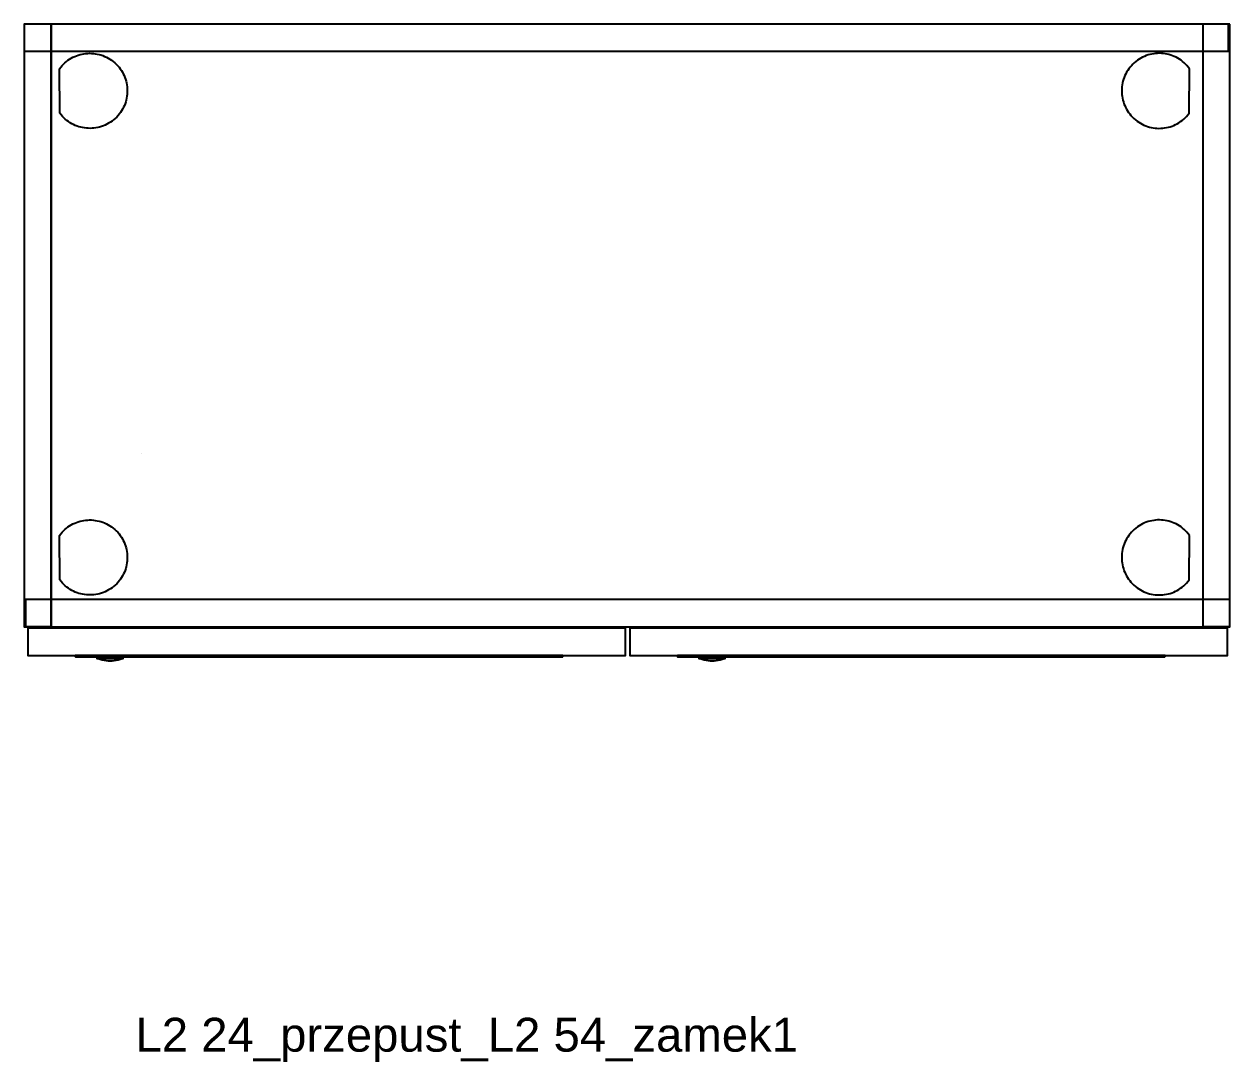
# Model space of a CAD drawing. Header units: millimetres. Extents: x 1075 to 13200, y 678 to 7235.
# Drawn here: x 9632 to 10433, y 867 to 1556 of the extents above; entities that cross this region are included whole.
import ezdxf

# ---------------------------------------------------------------- set-up
doc = ezdxf.new("R2010")
doc.units = ezdxf.units.MM
doc.styles.add('Arial', font='arial.ttf')

msp = doc.modelspace()

# ---------------------------------------------------------------- linework, layer by layer
at = {"color": 0}
for points in [[(10432.92, 1556.42), (9631.92, 1556.42), (9631.92, 1156.42), (10432.92, 1156.42)], [(9650.02, 1556.42), (9632.02, 1556.42), (9632.02, 1156.42), (9650.02, 1156.42)], [(10432.02, 1556.42), (9632.02, 1556.42), (9632.02, 1538.62), (10432.02, 1538.62)], [(9649.97, 1556.42), (9632.02, 1556.42), (9632.02, 1156.51), (9649.97, 1156.51)], [(10432.85, 1556.48), (10414.85, 1556.48), (10414.85, 1156.48), (10432.85, 1156.48)], [(10432.92, 1556.42), (10414.92, 1556.42), (10414.92, 1156.42), (10432.92, 1156.42)], [(9655.4, 1526.8), (9656.24, 1527.89), (9657.12, 1528.92), (9658.04, 1529.9), (9659.01, 1530.81), (9660.02, 1531.66), (9661.06, 1532.45), (9662.13, 1533.18), (9663.24, 1533.85), (9664.38, 1534.45), (9665.54, 1535), (9666.72, 1535.48), (9667.92, 1535.9), (9669.15, 1536.26), (9670.38, 1536.56), (9671.63, 1536.79), (9672.89, 1536.96), (9674.16, 1537.07), (9675.43, 1537.11), (9676.7, 1537.08), (9677.97, 1537), (9679.23, 1536.85), (9680.49, 1536.63), (9681.74, 1536.35), (9682.98, 1536), (9684.21, 1535.58), (9685.42, 1535.1), (9686.61, 1534.56), (9687.77, 1533.94), (9688.91, 1533.26), (9690.02, 1532.51), (9691.11, 1531.69), (9692.16, 1530.81), (9693.16, 1529.87), (9694.09, 1528.89), (9694.97, 1527.87), (9695.77, 1526.82), (9696.52, 1525.73), (9697.2, 1524.61), (9697.82, 1523.47), (9698.37, 1522.3), (9698.86, 1521.11), (9699.29, 1519.9), (9699.65, 1518.67), (9699.94, 1517.43), (9700.18, 1516.18), (9700.35, 1514.92), (9700.45, 1513.65), (9700.49, 1512.38), (9700.47, 1511.11), (9700.39, 1509.85), (9700.23, 1508.58), (9700.02, 1507.33), (9699.74, 1506.09), (9699.4, 1504.85), (9698.99, 1503.64), (9698.52, 1502.44), (9697.98, 1501.26), (9697.38, 1500.11), (9696.72, 1498.98), (9695.99, 1497.88), (9695.2, 1496.82), (9694.34, 1495.79), (9693.42, 1494.79), (9692.43, 1493.84), (9691.39, 1492.94), (9690.32, 1492.11), (9689.22, 1491.34), (9688.09, 1490.64), (9686.94, 1490.01), (9685.76, 1489.45), (9684.55, 1488.95), (9683.34, 1488.52), (9682.1, 1488.15), (9680.86, 1487.85), (9679.6, 1487.61), (9678.33, 1487.44), (9677.07, 1487.33), (9675.79, 1487.29), (9674.52, 1487.32), (9673.26, 1487.4), (9672, 1487.55), (9670.74, 1487.77), (9669.5, 1488.05), (9668.28, 1488.39), (9667.07, 1488.79), (9665.88, 1489.26), (9664.71, 1489.78), (9663.56, 1490.37), (9662.45, 1491.03), (9661.36, 1491.74), (9660.31, 1492.52), (9659.29, 1493.35), (9658.31, 1494.25), (9657.37, 1495.2), (9656.47, 1496.22), (9655.62, 1497.3)], [(10406.15, 1526.8), (10405.32, 1527.89), (10404.43, 1528.92), (10403.51, 1529.9), (10402.54, 1530.81), (10401.54, 1531.66), (10400.49, 1532.45), (10399.42, 1533.18), (10398.31, 1533.85), (10397.18, 1534.45), (10396.01, 1535), (10394.83, 1535.48), (10393.63, 1535.9), (10392.41, 1536.26), (10391.17, 1536.56), (10389.92, 1536.79), (10388.66, 1536.96), (10387.4, 1537.07), (10386.13, 1537.11), (10384.85, 1537.08), (10383.58, 1537), (10382.32, 1536.85), (10381.06, 1536.63), (10379.81, 1536.35), (10378.57, 1536), (10377.34, 1535.58), (10376.13, 1535.1), (10374.95, 1534.56), (10373.78, 1533.94), (10372.64, 1533.26), (10371.53, 1532.51), (10370.44, 1531.69), (10369.39, 1530.81), (10368.39, 1529.87), (10367.46, 1528.89), (10366.59, 1527.87), (10365.78, 1526.82), (10365.03, 1525.73), (10364.35, 1524.61), (10363.73, 1523.47), (10363.18, 1522.3), (10362.69, 1521.11), (10362.27, 1519.9), (10361.9, 1518.67), (10361.61, 1517.43), (10361.37, 1516.18), (10361.2, 1514.92), (10361.1, 1513.65), (10361.06, 1512.38), (10361.08, 1511.11), (10361.17, 1509.85), (10361.32, 1508.58), (10361.53, 1507.33), (10361.81, 1506.09), (10362.15, 1504.85), (10362.56, 1503.64), (10363.03, 1502.44), (10363.57, 1501.26), (10364.17, 1500.11), (10364.83, 1498.98), (10365.56, 1497.88), (10366.36, 1496.82), (10367.21, 1495.79), (10368.13, 1494.79), (10369.12, 1493.84), (10370.16, 1492.94), (10371.23, 1492.11), (10372.33, 1491.34), (10373.46, 1490.64), (10374.62, 1490.01), (10375.8, 1489.45), (10377, 1488.95), (10378.22, 1488.52), (10379.45, 1488.15), (10380.7, 1487.85), (10381.95, 1487.61), (10383.22, 1487.44), (10384.49, 1487.33), (10385.76, 1487.29), (10387.03, 1487.32), (10388.29, 1487.4), (10389.55, 1487.55), (10390.81, 1487.77), (10392.05, 1488.05), (10393.28, 1488.39), (10394.49, 1488.79), (10395.68, 1489.26), (10396.84, 1489.78), (10397.99, 1490.37), (10399.11, 1491.03), (10400.19, 1491.74), (10401.25, 1492.52), (10402.26, 1493.35), (10403.25, 1494.25), (10404.18, 1495.2), (10405.08, 1496.22), (10405.93, 1497.3)], [(9655.4, 1216.98), (9656.24, 1218.07), (9657.12, 1219.1), (9658.04, 1220.07), (9659.01, 1220.98), (9660.02, 1221.83), (9661.06, 1222.63), (9662.13, 1223.35), (9663.24, 1224.02), (9664.38, 1224.63), (9665.54, 1225.18), (9666.72, 1225.66), (9667.92, 1226.08), (9669.15, 1226.44), (9670.38, 1226.74), (9671.63, 1226.97), (9672.89, 1227.14), (9674.16, 1227.24), (9675.43, 1227.29), (9676.7, 1227.26), (9677.97, 1227.18), (9679.23, 1227.02), (9680.49, 1226.81), (9681.74, 1226.52), (9682.98, 1226.18), (9684.21, 1225.76), (9685.42, 1225.28), (9686.61, 1224.73), (9687.77, 1224.12), (9688.91, 1223.44), (9690.02, 1222.69), (9691.11, 1221.87), (9692.16, 1220.99), (9693.16, 1220.05), (9694.09, 1219.07), (9694.97, 1218.05), (9695.77, 1216.99), (9696.52, 1215.91), (9697.2, 1214.79), (9697.82, 1213.65), (9698.37, 1212.48), (9698.86, 1211.29), (9699.29, 1210.08), (9699.65, 1208.85), (9699.94, 1207.61), (9700.18, 1206.36), (9700.35, 1205.1), (9700.45, 1203.83), (9700.49, 1202.56), (9700.47, 1201.29), (9700.39, 1200.03), (9700.23, 1198.76), (9700.02, 1197.51), (9699.74, 1196.26), (9699.4, 1195.03), (9698.99, 1193.82), (9698.52, 1192.62), (9697.98, 1191.44), (9697.38, 1190.29), (9696.72, 1189.16), (9695.99, 1188.06), (9695.2, 1187), (9694.34, 1185.97), (9693.42, 1184.97), (9692.43, 1184.02), (9691.39, 1183.12), (9690.32, 1182.28), (9689.22, 1181.52), (9688.09, 1180.82), (9686.94, 1180.19), (9685.76, 1179.62), (9684.55, 1179.13), (9683.34, 1178.69), (9682.1, 1178.33), (9680.86, 1178.03), (9679.6, 1177.79), (9678.33, 1177.62), (9677.07, 1177.51), (9675.79, 1177.47), (9674.52, 1177.49), (9673.26, 1177.58), (9672, 1177.73), (9670.74, 1177.95), (9669.5, 1178.22), (9668.28, 1178.56), (9667.07, 1178.97), (9665.88, 1179.43), (9664.71, 1179.96), (9663.56, 1180.55), (9662.45, 1181.2), (9661.36, 1181.92), (9660.31, 1182.69), (9659.29, 1183.53), (9658.31, 1184.43), (9657.37, 1185.38), (9656.47, 1186.4), (9655.62, 1187.48)], [(10406.15, 1216.98), (10405.32, 1218.07), (10404.43, 1219.1), (10403.51, 1220.07), (10402.54, 1220.98), (10401.54, 1221.83), (10400.49, 1222.63), (10399.42, 1223.35), (10398.31, 1224.02), (10397.18, 1224.63), (10396.01, 1225.18), (10394.83, 1225.66), (10393.63, 1226.08), (10392.41, 1226.44), (10391.17, 1226.74), (10389.92, 1226.97), (10388.66, 1227.14), (10387.4, 1227.24), (10386.13, 1227.29), (10384.85, 1227.26), (10383.58, 1227.18), (10382.32, 1227.02), (10381.06, 1226.81), (10379.81, 1226.52), (10378.57, 1226.18), (10377.34, 1225.76), (10376.13, 1225.28), (10374.95, 1224.73), (10373.78, 1224.12), (10372.64, 1223.44), (10371.53, 1222.69), (10370.44, 1221.87), (10369.39, 1220.99), (10368.39, 1220.05), (10367.46, 1219.07), (10366.59, 1218.05), (10365.78, 1216.99), (10365.03, 1215.91), (10364.35, 1214.79), (10363.73, 1213.65), (10363.18, 1212.48), (10362.69, 1211.29), (10362.27, 1210.08), (10361.9, 1208.85), (10361.61, 1207.61), (10361.37, 1206.36), (10361.2, 1205.1), (10361.1, 1203.83), (10361.06, 1202.56), (10361.08, 1201.29), (10361.17, 1200.03), (10361.32, 1198.76), (10361.53, 1197.51), (10361.81, 1196.26), (10362.15, 1195.03), (10362.56, 1193.82), (10363.03, 1192.62), (10363.57, 1191.44), (10364.17, 1190.29), (10364.83, 1189.16), (10365.56, 1188.06), (10366.36, 1187), (10367.21, 1185.97), (10368.13, 1184.97), (10369.12, 1184.02), (10370.16, 1183.12), (10371.23, 1182.28), (10372.33, 1181.52), (10373.46, 1180.82), (10374.62, 1180.19), (10375.8, 1179.62), (10377, 1179.13), (10378.22, 1178.69), (10379.45, 1178.33), (10380.7, 1178.03), (10381.95, 1177.79), (10383.22, 1177.62), (10384.49, 1177.51), (10385.76, 1177.47), (10387.03, 1177.49), (10388.29, 1177.58), (10389.55, 1177.73), (10390.81, 1177.95), (10392.05, 1178.22), (10393.28, 1178.56), (10394.49, 1178.97), (10395.68, 1179.43), (10396.84, 1179.96), (10397.99, 1180.55), (10399.11, 1181.2), (10400.19, 1181.92), (10401.25, 1182.69), (10402.26, 1183.53), (10403.25, 1184.43), (10404.18, 1185.38), (10405.08, 1186.4), (10405.93, 1187.48)], [(10432.92, 1174.42), (9632.92, 1174.42), (9632.92, 1156.42), (10432.92, 1156.42)], [(10031.36, 1155.34), (9634.36, 1155.34), (9634.36, 1137.34), (10031.36, 1137.34)], [(10431.36, 1155.34), (10034.36, 1155.34), (10034.36, 1137.34), (10431.36, 1137.34)], [(9989.86, 1137.36), (9665.88, 1137.36), (9665.88, 1136.9), (9665.88, 1136.87), (9665.88, 1136.85), (9665.88, 1136.82), (9665.89, 1136.8), (9665.89, 1136.77), (9665.9, 1136.75), (9665.91, 1136.72), (9665.92, 1136.7), (9665.93, 1136.67), (9665.94, 1136.65), (9665.95, 1136.63), (9665.96, 1136.61), (9665.98, 1136.59), (9665.99, 1136.57), (9666.01, 1136.55), (9666.03, 1136.53), (9666.05, 1136.52), (9666.06, 1136.5), (9666.08, 1136.48), (9666.1, 1136.47), (9666.13, 1136.46), (9666.15, 1136.44), (9666.17, 1136.43), (9666.19, 1136.42), (9666.22, 1136.41), (9666.24, 1136.4), (9666.26, 1136.4), (9666.29, 1136.39), (9666.32, 1136.39), (9666.34, 1136.38), (9666.37, 1136.38), (9666.39, 1136.38), (9989.34, 1136.38), (9989.36, 1136.38), (9989.39, 1136.38), (9989.42, 1136.39), (9989.44, 1136.39), (9989.47, 1136.4), (9989.49, 1136.4), (9989.52, 1136.41), (9989.54, 1136.42), (9989.56, 1136.43), (9989.59, 1136.44), (9989.61, 1136.46), (9989.63, 1136.47), (9989.65, 1136.48), (9989.67, 1136.5), (9989.69, 1136.52), (9989.71, 1136.53), (9989.72, 1136.55), (9989.74, 1136.57), (9989.75, 1136.59), (9989.77, 1136.61), (9989.78, 1136.63), (9989.8, 1136.65), (9989.81, 1136.67), (9989.82, 1136.7), (9989.83, 1136.72), (9989.83, 1136.75), (9989.84, 1136.77), (9989.85, 1136.8), (9989.85, 1136.82), (9989.86, 1136.85), (9989.86, 1136.87), (9989.86, 1136.9)], [(9697.65, 1136.4), (9680.13, 1136.4), (9680.13, 1135.24), (9697.65, 1135.24)], [(10389.86, 1137.36), (10065.88, 1137.36), (10065.88, 1136.9), (10065.88, 1136.87), (10065.88, 1136.85), (10065.88, 1136.82), (10065.89, 1136.8), (10065.89, 1136.77), (10065.9, 1136.75), (10065.91, 1136.72), (10065.92, 1136.7), (10065.93, 1136.67), (10065.94, 1136.65), (10065.95, 1136.63), (10065.96, 1136.61), (10065.98, 1136.59), (10065.99, 1136.57), (10066.01, 1136.55), (10066.03, 1136.53), (10066.05, 1136.52), (10066.06, 1136.5), (10066.08, 1136.48), (10066.1, 1136.47), (10066.13, 1136.46), (10066.15, 1136.44), (10066.17, 1136.43), (10066.19, 1136.42), (10066.22, 1136.41), (10066.24, 1136.4), (10066.26, 1136.4), (10066.29, 1136.39), (10066.32, 1136.39), (10066.34, 1136.38), (10066.37, 1136.38), (10066.39, 1136.38), (10389.34, 1136.38), (10389.36, 1136.38), (10389.39, 1136.38), (10389.42, 1136.39), (10389.44, 1136.39), (10389.47, 1136.4), (10389.49, 1136.4), (10389.52, 1136.41), (10389.54, 1136.42), (10389.56, 1136.43), (10389.59, 1136.44), (10389.61, 1136.46), (10389.63, 1136.47), (10389.65, 1136.48), (10389.67, 1136.5), (10389.69, 1136.52), (10389.71, 1136.53), (10389.72, 1136.55), (10389.74, 1136.57), (10389.75, 1136.59), (10389.77, 1136.61), (10389.78, 1136.63), (10389.79, 1136.65), (10389.81, 1136.67), (10389.82, 1136.7), (10389.83, 1136.72), (10389.83, 1136.75), (10389.84, 1136.77), (10389.85, 1136.8), (10389.85, 1136.82), (10389.85, 1136.85), (10389.86, 1136.87), (10389.86, 1136.9)], [(10097.65, 1136.4), (10080.13, 1136.4), (10080.13, 1135.24), (10097.65, 1135.24)]]:
    msp.add_lwpolyline(points, close=True, dxfattribs=at)
for points in [[(9681.11, 1135.24), (9682.38, 1134.78), (9683.68, 1134.4), (9685, 1134.1), (9686.33, 1133.88), (9687.68, 1133.75), (9689.03, 1133.71), (9690.38, 1133.75), (9691.73, 1133.88), (9693.06, 1134.09), (9694.38, 1134.39), (9695.68, 1134.76), (9696.95, 1135.23)], [(10081.11, 1135.24), (10082.38, 1134.78), (10083.68, 1134.4), (10085, 1134.1), (10086.33, 1133.88), (10087.68, 1133.75), (10089.03, 1133.71), (10090.38, 1133.75), (10091.73, 1133.88), (10093.06, 1134.09), (10094.38, 1134.39), (10095.68, 1134.76), (10096.95, 1135.23)]]:
    msp.add_lwpolyline(points, dxfattribs=at)
msp.add_polyline3d([(9709.77, 1271.55, 376.09), (9709.77, 1271.55, 376.09), (9709.77, 1271.55, 376.09), (9709.77, 1271.55, 376.09)], close=True, dxfattribs=at)

# ---------------------------------------------------------------- texts
at = {"color": 0, "style": 'Arial'}
msp.add_text('L2 24_przepust_L2 54_zamek1', height=22.4899, dxfattribs=at).set_placement((9705.91, 874.27))

doc.saveas('drawing.dxf')
